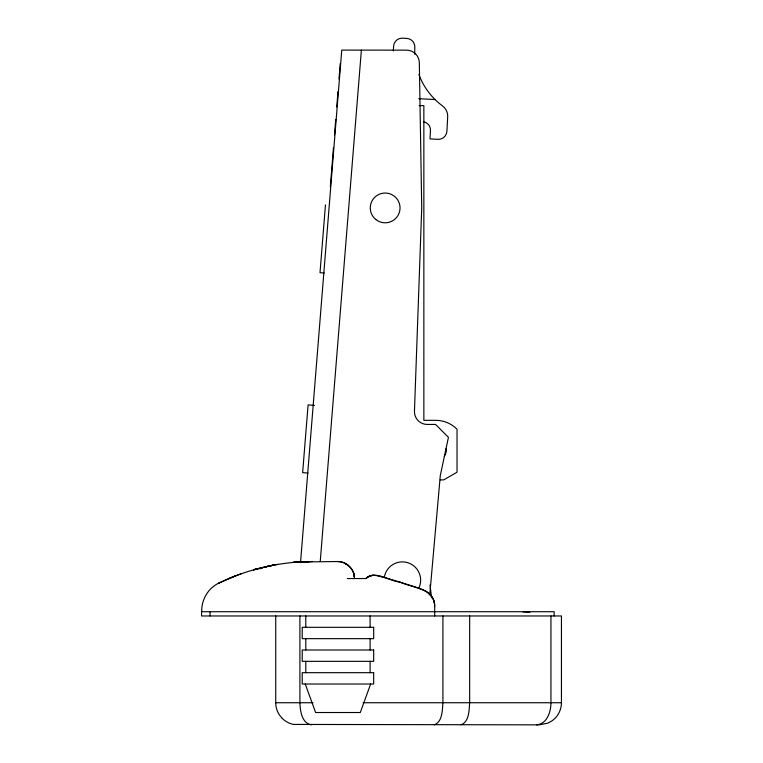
<?xml version="1.0" encoding="UTF-8"?>
<svg xmlns="http://www.w3.org/2000/svg" width="763" height="763" viewBox="0 0 763 763"><rect width="100%" height="100%" fill="white"/><g stroke="black" fill="none" stroke-linecap="round" stroke-linejoin="round"><path stroke-width="1.14" d="M201.709 611.716C201.356 600.023 207.841 588.492 218.437 583.294C244.332 570.657 272.792 563.428 301.547 561.816M393.346 50.93L393.603 46.19A8.507 8.507 0 0 1 402.091 38.15L406.803 38.398A8.507 8.507 0 0 1 414.834 47.344A68.05 68.05 0 0 0 414.814 54.268M325.467 204.865L320.012 272.696L324.246 273.04M330.341 186.658L333.498 147.412M334.499 134.937L335.749 119.429M336.75 106.963L337.999 91.455M339.001 78.98L340.25 63.472M300.536 562.493L341.757 50.1L406.574 50.148A12.761 12.761 0 0 1 419.326 62.7L421.729 207.956L414.462 411.219A12.761 12.761 0 0 0 427.204 424.438L435.568 424.438L448.444 437.342L440.308 475.483L430.046 591.554A12.761 12.761 0 0 1 429.273 594.94M320.25 561.406L361.376 50.11M370.656 684.02L360.289 712.518L315.615 712.518L305.238 684.02M347.318 578.545L365.944 578.545C375.711 569.789 389.168 581.158 399.879 582.093C410.256 586.833 424.028 587.014 431.667 596.418M236.225 575.55L218.437 583.294L219.563 583.294M229.825 578.106L241.528 573.595M368.043 576.78L373.221 575.197M253.488 569.78L273.536 565.068L253.488 569.78L257.026 569.255M265.638 566.68L277.923 564.305M434.271 724.85C442.55 721.779 442.311 710.172 442.912 702.733L442.912 615.97M461.024 724.85C469.302 721.779 469.054 710.172 469.665 702.733L469.665 615.97M293.784 562.331L308.901 561.558L306.545 561.911L337.484 561.53C345.954 561.368 353.717 568.397 354.404 576.838C353.679 568.387 345.963 561.415 337.484 561.53M254.642 569.456L256.997 569.112M259.353 568.769L261.719 568.425M536.465 724.85C547.033 724.173 550.991 711.717 550.943 702.733L550.943 615.97M308.901 561.558L292.754 562.417L312.134 561.53M419.145 105.609L423.856 105.609L423.856 420.337L435.768 420.337A29.767 29.767 0 0 1 457.037 429.273L457.037 472.202L443.742 479.879L440.213 479.879M275.729 615.97L275.729 702.733L313.011 702.733M363.064 702.733L561.444 702.733L561.444 615.97L201.556 615.97L201.556 611.716L554.167 611.716L554.167 615.97M418.773 98.675L435.072 99.562M522.865 611.869L529.875 612.346M314.451 405.401L308.09 404.895L302.644 472.631L307.947 473.06M311.314 724.85C301.671 723.162 300.221 710.754 299.907 702.733L299.907 615.97M346.822 564.324L345.2 563.39L348.157 565.307M434.7 615.97L434.7 606.118C434.796 599.174 430.16 592.555 423.646 590.18A425.306 425.306 0 0 0 375.93 575.493L373.508 575.197A10.205 10.205 0 0 0 365.944 578.545M282.253 718.422L279.487 715.065A21.927 21.669 90 0 1 275.72 702.733M433.489 599.813L434.328 602.541M354.156 575.159L353.66 573.29L354.49 578.545M429.979 584.983L431.629 597.868M370.103 615.97L370.103 627.31M370.103 638.66L370.103 650M370.103 661.34L370.103 672.68M305.791 615.97L305.791 627.31M305.791 638.66L305.791 650M305.791 661.34L305.791 672.68M210.063 611.716L210.063 615.97M561.444 702.733A22.051 21.841 -88.5 0 1 551.573 721.13L547.777 723.171L539.327 724.85L293.545 724.43A22.509 22.213 87.4 0 1 282.253 718.422M430.952 595.455A17.015 17.015 0 0 1 434.7 606.118M384.294 577.314A18.283 18.283 0 0 1 408.005 562.779A18.283 18.283 0 0 1 418.649 588.473M423.856 121.908A8.212 8.212 0 0 1 430.466 130.406L430.008 138.895L438.41 139.343A8.507 8.507 0 0 0 446.899 131.293L447.69 116.863A12.761 12.761 0 0 0 442.502 105.885A68.05 68.05 0 0 1 418.925 74.545M446.164 448.463A10.529 10.529 0 0 1 444.285 456.293M373.67 627.31L302.224 627.31L302.224 638.66L373.67 638.66L373.67 627.31M373.67 650L302.224 650L302.224 661.34L373.67 661.34L373.67 650M373.67 672.68L302.224 672.68L302.224 684.02L373.67 684.02L373.67 672.68M375.787 219.486A14.888 14.888 0 0 0 399.86 210.245A14.888 14.888 0 0 0 379.821 194.021A14.888 14.888 0 0 0 375.787 219.486"/></g></svg>
